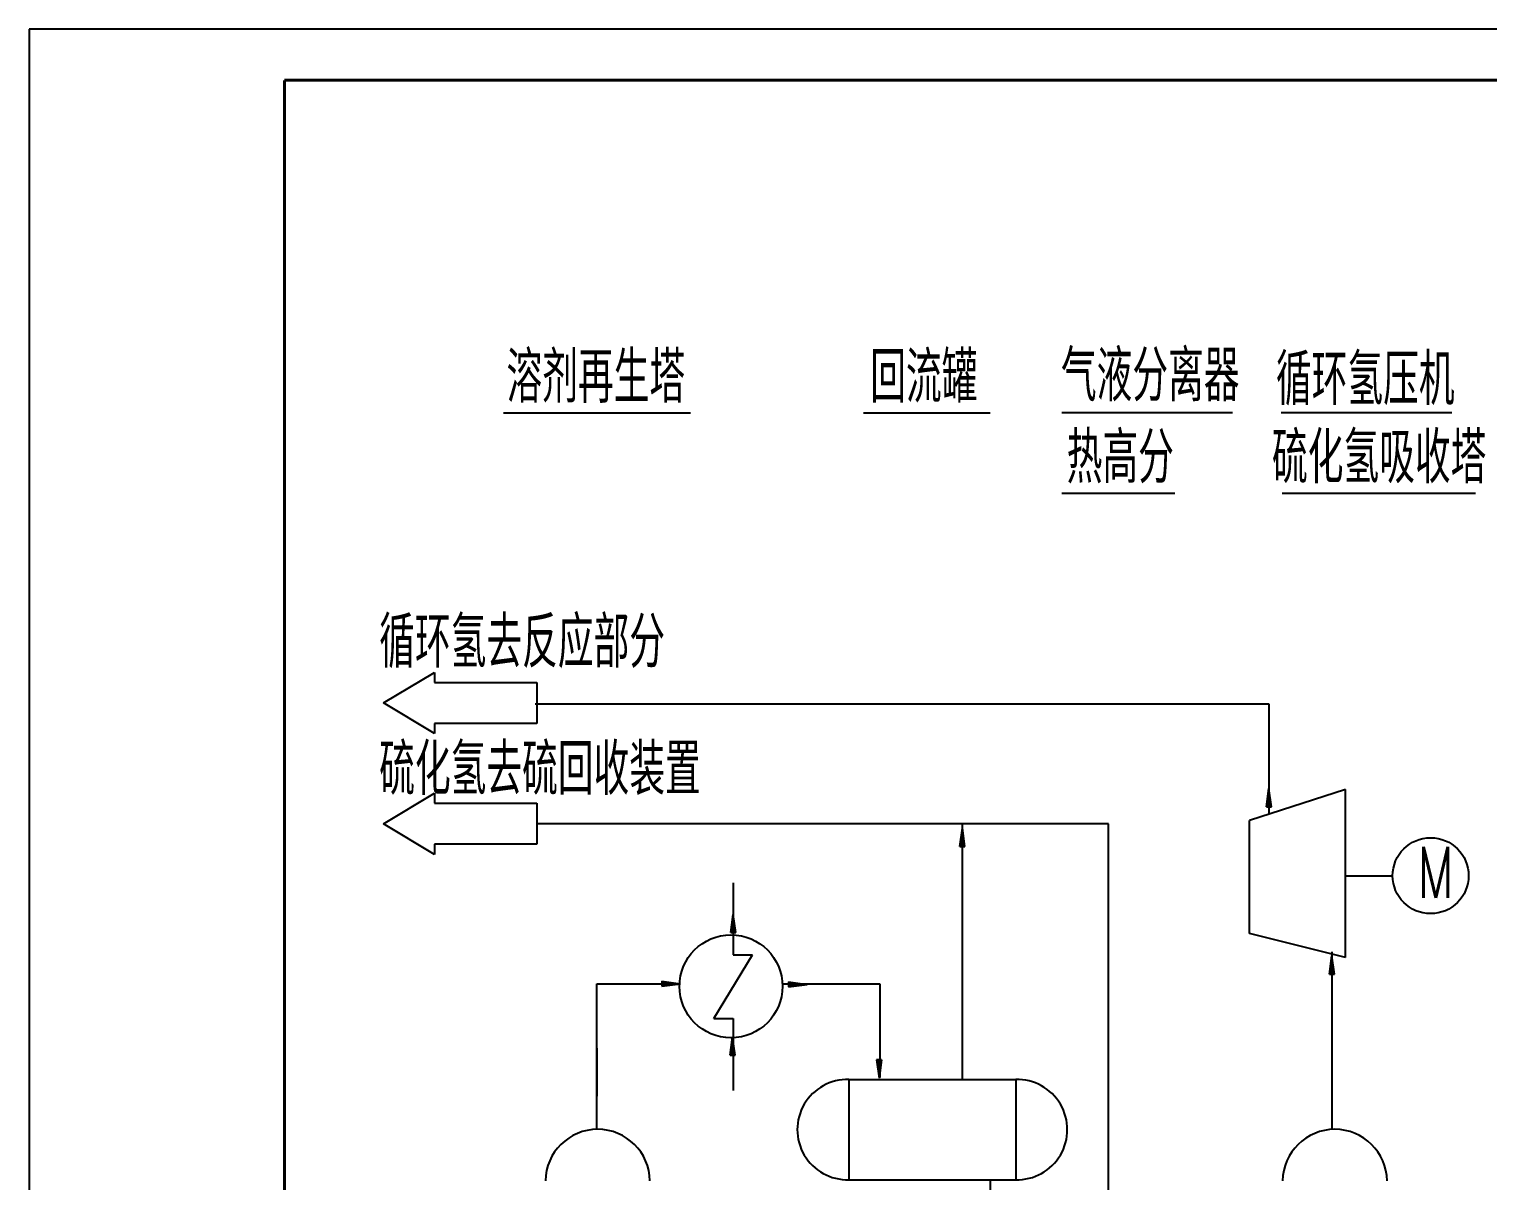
# Model space of a CAD drawing. Extents: x 0 to 420, y 0 to 297.
# Drawn here: x -0.1 to 142.8, y 184 to 296.9 of the extents above; entities that cross this region are included whole.
import ezdxf

# ---------------------------------------------------------------- set-up
doc = ezdxf.new("R2010")
doc.units = 0
doc.header["$LTSCALE"] = 300
doc.header["$MEASUREMENT"] = 0
doc.layers.get('0').update_dxf_attribs({"linetype": 'CONTINUOUS'})
doc.styles.get("Standard").update_dxf_attribs({"font": 'txt', "width": 0.62, "bigfont": 'hztxt'})

# ---------------------------------------------------------------- blocks, each defined once
blk = doc.blocks.new('FH02')
at = {"linetype": 'Continuous'}
for p, q in [((10, 2), (10, 3)), ((10, 3), (15, 0)), ((0, -2), (0, 2)), ((0, 2), (10, 2)), ((15, 0), (10, -3)), ((10, -2), (0, -2)), ((10, -3), (10, -2))]:
    blk.add_line(p, q, dxfattribs=at)

msp = doc.modelspace()

# ---------------------------------------------------------------- linework, layer by layer
for p, q in [((419.86, 296.85), (-0.14, 296.85)), ((-0.14, 296.85), (-0.14, -0.15)), ((46.32, 259.26), (64.66, 259.26)), ((81.58, 259.26), (94.01, 259.26)), ((101.01, 259.3), (117.75, 259.3)), ((122.51, 259.3), (139.24, 259.3)), ((101.01, 251.39), (112.08, 251.39)), ((122.62, 251.39), (141.55, 251.39)), ((121.32, 230.71), (49.44, 230.71)), ((121.32, 219.97), (121.32, 230.71)), ((128.82, 222.38), (119.4, 219.34)), ((121.07, 220.68), (121.31, 222.47)), ((121.18, 221.55), (121.44, 221.55)), ((121.18, 221.55), (121.44, 221.55)), ((121.18, 221.54), (121.44, 221.54)), ((121.18, 221.53), (121.44, 221.53)), ((121.18, 221.5), (121.45, 221.5)), ((121.19, 221.62), (121.43, 221.62)), ((121.19, 221.59), (121.43, 221.59)), ((121.19, 221.58), (121.43, 221.58)), ((121.19, 221.56), (121.44, 221.56)), ((121.19, 221.56), (121.44, 221.56)), ((121.2, 221.67), (121.42, 221.67)), ((121.2, 221.65), (121.43, 221.65)), ((121.21, 221.76), (121.41, 221.76)), ((121.21, 221.74), (121.41, 221.74)), ((121.21, 221.72), (121.42, 221.72)), ((121.21, 221.71), (121.42, 221.71)), ((121.22, 221.83), (121.4, 221.83)), ((121.22, 221.82), (121.4, 221.82)), ((121.22, 221.8), (121.4, 221.8)), ((121.22, 221.79), (121.41, 221.79)), ((121.23, 221.91), (121.39, 221.91)), ((121.23, 221.9), (121.39, 221.9)), ((121.23, 221.88), (121.39, 221.88)), ((121.23, 221.88), (121.39, 221.88)), ((121.23, 221.87), (121.39, 221.87)), ((121.23, 221.87), (121.39, 221.87)), ((121.23, 221.86), (121.4, 221.86)), ((121.23, 221.84), (121.4, 221.84)), ((121.24, 221.98), (121.38, 221.98)), ((121.24, 221.97), (121.38, 221.97)), ((121.24, 221.97), (121.38, 221.97)), ((121.24, 221.96), (121.38, 221.96)), ((121.24, 221.96), (121.38, 221.96)), ((121.24, 221.94), (121.38, 221.94)), ((121.24, 221.93), (121.39, 221.93)), ((121.25, 222.05), (121.37, 222.05)), ((121.25, 222.04), (121.37, 222.04)), ((121.25, 222.04), (121.37, 222.04)), ((121.25, 222.02), (121.37, 222.02)), ((121.25, 222.01), (121.38, 222.01)), ((121.25, 222.01), (121.38, 222.01)), ((121.25, 222), (121.38, 222)), ((121.26, 222.13), (121.36, 222.13)), ((121.26, 222.11), (121.36, 222.11)), ((121.26, 222.09), (121.36, 222.09)), ((121.26, 222.08), (121.37, 222.08)), ((121.27, 222.19), (121.35, 222.19)), ((121.27, 222.18), (121.35, 222.18)), ((121.27, 222.16), (121.35, 222.16)), ((121.28, 222.24), (121.34, 222.24)), ((121.31, 220.68), (121.31, 222.47)), ((121.56, 220.68), (121.31, 222.47)), ((128.82, 205.91), (128.82, 222.38)), ((121.07, 220.77), (121.55, 220.77)), ((121.07, 220.72), (121.55, 220.72)), ((121.07, 220.68), (121.56, 220.68)), ((121.08, 220.81), (121.54, 220.81)), ((121.08, 220.77), (121.47, 220.77)), ((121.08, 220.77), (121.46, 220.77)), ((121.09, 220.85), (121.53, 220.85)), ((121.1, 220.94), (121.52, 220.94)), ((121.1, 220.9), (121.53, 220.9)), ((121.11, 221.04), (121.51, 221.04)), ((121.11, 221), (121.51, 221)), ((121.11, 220.97), (121.52, 220.97)), ((121.12, 221.11), (121.5, 221.11)), ((121.12, 221.11), (121.5, 221.11)), ((121.12, 221.1), (121.5, 221.1)), ((121.12, 221.1), (121.5, 221.1)), ((121.12, 221.08), (121.5, 221.08)), ((121.12, 221.05), (121.51, 221.05)), ((121.13, 221.17), (121.49, 221.17)), ((121.13, 221.14), (121.49, 221.14)), ((121.13, 221.13), (121.5, 221.13)), ((121.13, 221.13), (121.5, 221.13)), ((121.14, 221.24), (121.48, 221.24)), ((121.14, 221.22), (121.48, 221.22)), ((121.14, 221.2), (121.49, 221.2)), ((121.15, 221.33), (121.47, 221.33)), ((121.15, 221.32), (121.47, 221.32)), ((121.15, 221.29), (121.47, 221.29)), ((121.15, 221.26), (121.48, 221.26)), ((121.16, 221.4), (121.46, 221.4)), ((121.16, 221.36), (121.46, 221.36)), ((121.17, 221.46), (121.45, 221.46)), ((121.17, 221.43), (121.45, 221.43)), ((121.17, 221.42), (121.46, 221.42)), ((105.58, 219.01), (49.52, 219.01)), ((91.29, 193.95), (91.29, 219.01)), ((105.58, 144.46), (105.58, 219.01)), ((119.4, 208.27), (119.4, 219.34)), ((91.04, 216.79), (91.28, 218.58)), ((91.1, 217.28), (91.46, 217.28)), ((91.1, 217.25), (91.47, 217.25)), ((91.1, 217.24), (91.47, 217.24)), ((91.1, 217.24), (91.47, 217.24)), ((91.1, 217.22), (91.47, 217.22)), ((91.1, 217.22), (91.47, 217.22)), ((91.11, 217.35), (91.45, 217.35)), ((91.11, 217.32), (91.46, 217.32)), ((91.11, 217.31), (91.46, 217.31)), ((91.12, 217.43), (91.44, 217.43)), ((91.12, 217.39), (91.45, 217.39)), ((91.12, 217.37), (91.45, 217.37)), ((91.13, 217.5), (91.43, 217.5)), ((91.13, 217.46), (91.44, 217.46)), ((91.13, 217.43), (91.44, 217.43)), ((91.14, 217.57), (91.42, 217.57)), ((91.14, 217.54), (91.43, 217.54)), ((91.14, 217.53), (91.43, 217.53)), ((91.15, 217.64), (91.41, 217.64)), ((91.15, 217.6), (91.42, 217.6)), ((91.16, 217.69), (91.4, 217.69)), ((91.16, 217.69), (91.41, 217.69)), ((91.16, 217.67), (91.41, 217.67)), ((91.16, 217.67), (91.41, 217.67)), ((91.16, 217.66), (91.41, 217.66)), ((91.16, 217.66), (91.41, 217.66)), ((91.16, 217.65), (91.41, 217.65)), ((91.17, 217.78), (91.39, 217.78)), ((91.17, 217.75), (91.4, 217.75)), ((91.17, 217.73), (91.4, 217.73)), ((91.18, 217.87), (91.38, 217.87)), ((91.18, 217.84), (91.38, 217.84)), ((91.18, 217.82), (91.39, 217.82)), ((91.18, 217.82), (91.39, 217.82)), ((91.19, 217.94), (91.37, 217.94)), ((91.19, 217.92), (91.37, 217.92)), ((91.19, 217.91), (91.38, 217.91)), ((91.19, 217.89), (91.38, 217.89)), ((91.2, 218), (91.36, 218)), ((91.2, 217.99), (91.36, 217.99)), ((91.2, 217.99), (91.36, 217.99)), ((91.2, 217.98), (91.37, 217.98)), ((91.2, 217.98), (91.37, 217.98)), ((91.2, 217.96), (91.37, 217.96)), ((91.2, 217.95), (91.37, 217.95)), ((91.21, 218.08), (91.35, 218.08)), ((91.21, 218.07), (91.35, 218.07)), ((91.21, 218.07), (91.35, 218.07)), ((91.21, 218.07), (91.35, 218.07)), ((91.21, 218.05), (91.36, 218.05)), ((91.21, 218.03), (91.36, 218.03)), ((91.21, 218.01), (91.36, 218.01)), ((91.22, 218.16), (91.34, 218.16)), ((91.22, 218.15), (91.34, 218.15)), ((91.22, 218.15), (91.34, 218.15)), ((91.22, 218.12), (91.35, 218.12)), ((91.22, 218.12), (91.35, 218.12)), ((91.22, 218.12), (91.35, 218.12)), ((91.22, 218.1), (91.35, 218.1)), ((91.22, 218.09), (91.35, 218.09)), ((91.23, 218.23), (91.33, 218.23)), ((91.23, 218.21), (91.33, 218.21)), ((91.23, 218.2), (91.33, 218.2)), ((91.23, 218.19), (91.34, 218.19)), ((91.24, 218.3), (91.32, 218.3)), ((91.24, 218.29), (91.32, 218.29)), ((91.24, 218.27), (91.33, 218.27)), ((91.25, 218.35), (91.31, 218.35)), ((91.28, 216.79), (91.28, 218.58)), ((91.53, 216.79), (91.28, 218.58)), ((91.04, 216.87), (91.52, 216.87)), ((91.04, 216.83), (91.52, 216.83)), ((91.04, 216.79), (91.53, 216.79)), ((91.05, 216.91), (91.51, 216.91)), ((91.05, 216.87), (91.43, 216.87)), ((91.05, 216.87), (91.45, 216.87)), ((91.06, 216.96), (91.51, 216.96)), ((91.07, 217.04), (91.49, 217.04)), ((91.07, 217), (91.5, 217)), ((91.08, 217.11), (91.49, 217.11)), ((91.08, 217.08), (91.49, 217.08)), ((91.09, 217.2), (91.47, 217.2)), ((91.09, 217.2), (91.47, 217.2)), ((91.09, 217.18), (91.47, 217.18)), ((91.09, 217.16), (91.48, 217.16)), ((91.09, 217.14), (91.48, 217.14)), ((68.82, 213.23), (68.82, 206.18)), ((128.82, 213.92), (133.43, 213.92)), ((68.6, 208.34), (68.84, 210.13)), ((69.09, 208.34), (68.84, 210.13)), ((68.84, 208.34), (68.84, 210.13)), ((68.64, 208.66), (69.05, 208.66)), ((68.64, 208.63), (69.05, 208.63)), ((68.65, 208.75), (69.03, 208.75)), ((68.65, 208.75), (69.03, 208.75)), ((68.65, 208.74), (69.04, 208.74)), ((68.65, 208.71), (69.04, 208.71)), ((68.65, 208.7), (69.04, 208.7)), ((68.66, 208.83), (69.02, 208.83)), ((68.66, 208.8), (69.03, 208.8)), ((68.66, 208.79), (69.03, 208.79)), ((68.66, 208.79), (69.03, 208.79)), ((68.66, 208.77), (69.03, 208.77)), ((68.66, 208.77), (69.03, 208.77)), ((68.67, 208.9), (69.01, 208.9)), ((68.67, 208.88), (69.02, 208.88)), ((68.67, 208.86), (69.02, 208.86)), ((68.68, 208.98), (69, 208.98)), ((68.68, 208.95), (69.01, 208.95)), ((68.68, 208.92), (69.01, 208.92)), ((68.69, 209.02), (69, 209.02)), ((68.69, 208.99), (69, 208.99)), ((68.7, 209.12), (68.98, 209.12)), ((68.7, 209.09), (68.99, 209.09)), ((68.7, 209.08), (68.99, 209.08)), ((68.7, 209.06), (68.99, 209.06)), ((68.71, 209.19), (68.97, 209.19)), ((68.71, 209.16), (68.98, 209.16)), ((68.72, 209.25), (68.96, 209.25)), ((68.72, 209.24), (68.97, 209.24)), ((68.72, 209.22), (68.97, 209.22)), ((68.72, 209.22), (68.97, 209.22)), ((68.72, 209.21), (68.97, 209.21)), ((68.72, 209.21), (68.97, 209.21)), ((68.72, 209.2), (68.97, 209.2)), ((68.73, 209.33), (68.95, 209.33)), ((68.73, 209.31), (68.96, 209.31)), ((68.73, 209.28), (68.96, 209.28)), ((68.74, 209.39), (68.94, 209.39)), ((68.74, 209.38), (68.95, 209.38)), ((68.74, 209.37), (68.95, 209.37)), ((68.75, 209.48), (68.93, 209.48)), ((68.75, 209.46), (68.94, 209.46)), ((68.75, 209.45), (68.94, 209.45)), ((68.75, 209.42), (68.94, 209.42)), ((68.76, 209.55), (68.92, 209.55)), ((68.76, 209.54), (68.92, 209.54)), ((68.76, 209.54), (68.92, 209.54)), ((68.76, 209.53), (68.93, 209.53)), ((68.76, 209.53), (68.93, 209.53)), ((68.76, 209.52), (68.93, 209.52)), ((68.76, 209.5), (68.93, 209.5)), ((68.76, 209.49), (68.93, 209.49)), ((68.77, 209.63), (68.91, 209.63)), ((68.77, 209.63), (68.91, 209.63)), ((68.77, 209.62), (68.91, 209.62)), ((68.77, 209.62), (68.91, 209.62)), ((68.77, 209.6), (68.92, 209.6)), ((68.77, 209.59), (68.92, 209.59)), ((68.77, 209.57), (68.92, 209.57)), ((68.78, 209.71), (68.9, 209.71)), ((68.78, 209.7), (68.9, 209.7)), ((68.78, 209.7), (68.9, 209.7)), ((68.78, 209.68), (68.91, 209.68)), ((68.78, 209.67), (68.91, 209.67)), ((68.78, 209.67), (68.91, 209.67)), ((68.78, 209.66), (68.91, 209.66)), ((68.78, 209.64), (68.91, 209.64)), ((68.79, 209.77), (68.89, 209.77)), ((68.79, 209.75), (68.9, 209.75)), ((68.79, 209.74), (68.9, 209.74)), ((68.8, 209.85), (68.88, 209.85)), ((68.8, 209.84), (68.88, 209.84)), ((68.8, 209.82), (68.89, 209.82)), ((68.8, 209.79), (68.89, 209.79)), ((68.81, 209.9), (68.88, 209.9)), ((68.6, 208.43), (69.08, 208.43)), ((68.6, 208.38), (69.08, 208.38)), ((68.6, 208.34), (69.09, 208.34)), ((68.61, 208.47), (69.07, 208.47)), ((68.61, 208.43), (69.01, 208.43)), ((68.61, 208.43), (68.99, 208.43)), ((68.62, 208.51), (69.07, 208.51)), ((68.63, 208.59), (69.05, 208.59)), ((68.63, 208.56), (69.06, 208.56)), ((128.82, 205.91), (119.4, 208.27)), ((66.92, 199.94), (70.72, 206.18)), ((68.82, 206.18), (70.72, 206.18)), ((127.24, 204.27), (127.48, 206.07)), ((127.44, 205.78), (127.52, 205.78)), ((127.44, 205.78), (127.52, 205.78)), ((127.45, 205.83), (127.51, 205.83)), ((127.47, 206.46), (127.47, 189.06)), ((127.73, 204.27), (127.48, 206.07)), ((127.48, 204.28), (127.48, 206.07)), ((127.24, 204.36), (127.72, 204.36)), ((127.25, 204.4), (127.71, 204.4)), ((127.25, 204.36), (127.63, 204.36)), ((127.25, 204.36), (127.64, 204.36)), ((127.26, 204.45), (127.7, 204.45)), ((127.27, 204.53), (127.69, 204.53)), ((127.27, 204.49), (127.7, 204.49)), ((127.28, 204.63), (127.68, 204.63)), ((127.28, 204.59), (127.68, 204.59)), ((127.28, 204.57), (127.69, 204.57)), ((127.29, 204.69), (127.67, 204.69)), ((127.29, 204.69), (127.67, 204.69)), ((127.29, 204.67), (127.67, 204.67)), ((127.29, 204.64), (127.68, 204.64)), ((127.3, 204.77), (127.66, 204.77)), ((127.3, 204.73), (127.66, 204.73)), ((127.3, 204.73), (127.67, 204.73)), ((127.3, 204.73), (127.67, 204.73)), ((127.3, 204.71), (127.67, 204.71)), ((127.3, 204.71), (127.67, 204.71)), ((127.31, 204.84), (127.65, 204.84)), ((127.31, 204.81), (127.65, 204.81)), ((127.31, 204.8), (127.66, 204.8)), ((127.32, 204.92), (127.64, 204.92)), ((127.32, 204.91), (127.64, 204.91)), ((127.32, 204.88), (127.64, 204.88)), ((127.32, 204.85), (127.65, 204.85)), ((127.33, 204.99), (127.63, 204.99)), ((127.33, 204.95), (127.63, 204.95)), ((127.34, 205.05), (127.62, 205.05)), ((127.34, 205.03), (127.62, 205.03)), ((127.34, 205.01), (127.63, 205.01)), ((127.35, 205.14), (127.61, 205.14)), ((127.35, 205.14), (127.61, 205.14)), ((127.35, 205.14), (127.61, 205.14)), ((127.35, 205.12), (127.61, 205.12)), ((127.35, 205.09), (127.62, 205.09)), ((127.36, 205.21), (127.6, 205.21)), ((127.36, 205.18), (127.6, 205.18)), ((127.36, 205.17), (127.6, 205.17)), ((127.36, 205.16), (127.61, 205.16)), ((127.36, 205.16), (127.61, 205.16)), ((127.37, 205.26), (127.59, 205.26)), ((127.37, 205.24), (127.6, 205.24)), ((127.38, 205.35), (127.58, 205.35)), ((127.38, 205.33), (127.58, 205.33)), ((127.38, 205.31), (127.59, 205.31)), ((127.38, 205.3), (127.59, 205.3)), ((127.39, 205.42), (127.57, 205.42)), ((127.39, 205.41), (127.57, 205.41)), ((127.39, 205.39), (127.57, 205.39)), ((127.39, 205.38), (127.58, 205.38)), ((127.4, 205.5), (127.56, 205.5)), ((127.4, 205.49), (127.56, 205.49)), ((127.4, 205.48), (127.56, 205.48)), ((127.4, 205.48), (127.56, 205.48)), ((127.4, 205.46), (127.56, 205.46)), ((127.4, 205.46), (127.56, 205.46)), ((127.4, 205.45), (127.57, 205.45)), ((127.4, 205.44), (127.57, 205.44)), ((127.41, 205.58), (127.55, 205.58)), ((127.41, 205.57), (127.55, 205.57)), ((127.41, 205.56), (127.55, 205.56)), ((127.41, 205.55), (127.55, 205.55)), ((127.41, 205.55), (127.55, 205.55)), ((127.41, 205.53), (127.56, 205.53)), ((127.41, 205.52), (127.56, 205.52)), ((127.42, 205.64), (127.54, 205.64)), ((127.42, 205.64), (127.54, 205.64)), ((127.42, 205.64), (127.54, 205.64)), ((127.42, 205.61), (127.54, 205.61)), ((127.42, 205.6), (127.55, 205.6)), ((127.42, 205.6), (127.55, 205.6)), ((127.42, 205.59), (127.55, 205.59)), ((127.43, 205.72), (127.53, 205.72)), ((127.43, 205.7), (127.53, 205.7)), ((127.43, 205.69), (127.53, 205.69)), ((127.43, 205.67), (127.54, 205.67)), ((127.44, 205.76), (127.52, 205.76)), ((55.47, 189.07), (55.47, 203.31)), ((55.47, 203.31), (63.59, 203.31)), ((61.85, 203.58), (63.65, 203.33)), ((61.85, 203.58), (61.85, 203.08)), ((61.85, 203.08), (63.65, 203.33)), ((61.85, 203.33), (63.65, 203.33)), ((61.89, 203.57), (61.89, 203.09)), ((61.94, 203.58), (61.94, 203.1)), ((61.94, 203.56), (61.94, 203.17)), ((61.94, 203.56), (61.94, 203.19)), ((61.98, 203.56), (61.98, 203.1)), ((62.02, 203.55), (62.02, 203.11)), ((62.07, 203.55), (62.07, 203.11)), ((62.11, 203.54), (62.11, 203.12)), ((62.14, 203.53), (62.14, 203.12)), ((62.17, 203.53), (62.17, 203.13)), ((62.21, 203.53), (62.21, 203.13)), ((62.22, 203.52), (62.22, 203.13)), ((62.25, 203.52), (62.25, 203.14)), ((62.27, 203.52), (62.27, 203.14)), ((62.27, 203.52), (62.27, 203.14)), ((62.29, 203.52), (62.29, 203.14)), ((62.29, 203.52), (62.29, 203.14)), ((62.3, 203.51), (62.3, 203.15)), ((62.3, 203.51), (62.3, 203.15)), ((62.31, 203.51), (62.31, 203.15)), ((62.34, 203.51), (62.34, 203.15)), ((62.37, 203.5), (62.37, 203.15)), ((62.39, 203.5), (62.39, 203.16)), ((62.41, 203.5), (62.41, 203.16)), ((62.43, 203.5), (62.43, 203.16)), ((62.46, 203.49), (62.46, 203.17)), ((62.49, 203.49), (62.49, 203.17)), ((62.5, 203.49), (62.5, 203.17)), ((62.53, 203.48), (62.53, 203.18)), ((62.57, 203.48), (62.57, 203.18)), ((62.59, 203.47), (62.59, 203.18)), ((62.61, 203.47), (62.61, 203.19)), ((62.63, 203.47), (62.63, 203.19)), ((62.67, 203.46), (62.67, 203.2)), ((62.7, 203.46), (62.7, 203.2)), ((62.71, 203.46), (62.71, 203.2)), ((62.72, 203.46), (62.72, 203.2)), ((62.72, 203.46), (62.72, 203.2)), ((62.73, 203.45), (62.73, 203.2)), ((62.73, 203.45), (62.73, 203.2)), ((62.75, 203.45), (62.75, 203.21)), ((62.76, 203.45), (62.76, 203.21)), ((62.79, 203.45), (62.79, 203.21)), ((62.82, 203.44), (62.82, 203.22)), ((62.84, 203.44), (62.84, 203.22)), ((62.88, 203.43), (62.88, 203.22)), ((62.89, 203.43), (62.89, 203.23)), ((62.91, 203.43), (62.91, 203.23)), ((62.93, 203.43), (62.93, 203.23)), ((62.96, 203.42), (62.96, 203.23)), ((62.97, 203.42), (62.97, 203.24)), ((62.99, 203.42), (62.99, 203.24)), ((63, 203.42), (63, 203.24)), ((63.02, 203.42), (63.02, 203.24)), ((63.03, 203.41), (63.03, 203.24)), ((63.04, 203.41), (63.04, 203.25)), ((63.04, 203.41), (63.04, 203.25)), ((63.05, 203.41), (63.05, 203.25)), ((63.05, 203.41), (63.05, 203.25)), ((63.07, 203.41), (63.07, 203.25)), ((63.08, 203.41), (63.08, 203.25)), ((63.1, 203.4), (63.1, 203.25)), ((63.11, 203.4), (63.11, 203.26)), ((63.13, 203.4), (63.13, 203.26)), ((63.13, 203.4), (63.13, 203.26)), ((63.14, 203.4), (63.14, 203.26)), ((63.14, 203.4), (63.14, 203.26)), ((63.16, 203.4), (63.16, 203.26)), ((63.17, 203.39), (63.17, 203.26)), ((63.18, 203.39), (63.18, 203.27)), ((63.18, 203.39), (63.18, 203.27)), ((63.19, 203.39), (63.19, 203.27)), ((63.21, 203.39), (63.21, 203.27)), ((63.21, 203.39), (63.21, 203.27)), ((63.22, 203.39), (63.22, 203.27)), ((63.25, 203.38), (63.25, 203.28)), ((63.26, 203.38), (63.26, 203.28)), ((63.28, 203.38), (63.28, 203.28)), ((63.3, 203.38), (63.3, 203.28)), ((63.34, 203.37), (63.34, 203.29)), ((63.35, 203.37), (63.35, 203.29)), ((63.36, 203.37), (63.36, 203.29)), ((63.41, 203.36), (63.41, 203.3)), ((73.68, 203.31), (83.18, 203.31)), ((74.26, 203.51), (74.26, 203.02)), ((74.26, 203.51), (76.06, 203.27)), ((74.26, 203.27), (76.06, 203.27)), ((74.26, 203.02), (76.06, 203.27)), ((74.31, 203.51), (74.31, 203.03)), ((74.35, 203.51), (74.35, 203.03)), ((74.35, 203.5), (74.35, 203.12)), ((74.35, 203.5), (74.35, 203.1)), ((74.39, 203.5), (74.39, 203.04)), ((74.43, 203.49), (74.43, 203.04)), ((74.48, 203.48), (74.48, 203.05)), ((74.52, 203.48), (74.52, 203.06)), ((74.56, 203.47), (74.56, 203.06)), ((74.58, 203.47), (74.58, 203.06)), ((74.62, 203.46), (74.62, 203.07)), ((74.63, 203.46), (74.63, 203.07)), ((74.66, 203.46), (74.66, 203.07)), ((74.68, 203.46), (74.68, 203.08)), ((74.68, 203.46), (74.68, 203.08)), ((74.7, 203.45), (74.7, 203.08)), ((74.7, 203.45), (74.7, 203.08)), ((74.72, 203.45), (74.72, 203.08)), ((74.72, 203.45), (74.72, 203.08)), ((74.72, 203.45), (74.72, 203.08)), ((74.75, 203.45), (74.75, 203.09)), ((74.79, 203.44), (74.79, 203.09)), ((74.8, 203.44), (74.8, 203.09)), ((74.82, 203.44), (74.82, 203.1)), ((74.84, 203.43), (74.84, 203.1)), ((74.87, 203.43), (74.87, 203.1)), ((74.9, 203.43), (74.9, 203.11)), ((74.91, 203.42), (74.91, 203.11)), ((74.94, 203.42), (74.94, 203.11)), ((74.98, 203.41), (74.98, 203.12)), ((75, 203.41), (75, 203.12)), ((75.02, 203.41), (75.02, 203.12)), ((75.04, 203.41), (75.04, 203.13)), ((75.08, 203.4), (75.08, 203.13)), ((75.11, 203.4), (75.11, 203.14)), ((75.13, 203.39), (75.13, 203.14)), ((75.13, 203.39), (75.13, 203.14)), ((75.13, 203.39), (75.13, 203.14)), ((75.14, 203.39), (75.14, 203.14)), ((75.14, 203.39), (75.14, 203.14)), ((75.16, 203.39), (75.16, 203.14)), ((75.17, 203.39), (75.17, 203.15)), ((75.2, 203.38), (75.2, 203.15)), ((75.23, 203.38), (75.23, 203.15)), ((75.25, 203.38), (75.25, 203.16)), ((75.29, 203.37), (75.29, 203.16)), ((75.3, 203.37), (75.3, 203.16)), ((75.32, 203.37), (75.32, 203.17)), ((75.34, 203.36), (75.34, 203.17)), ((75.37, 203.36), (75.37, 203.17)), ((75.38, 203.36), (75.38, 203.17)), ((75.4, 203.36), (75.4, 203.18)), ((75.41, 203.35), (75.41, 203.18)), ((75.43, 203.35), (75.43, 203.18)), ((75.44, 203.35), (75.44, 203.18)), ((75.45, 203.35), (75.45, 203.18)), ((75.45, 203.35), (75.45, 203.18)), ((75.47, 203.35), (75.47, 203.19)), ((75.47, 203.35), (75.47, 203.19)), ((75.48, 203.35), (75.48, 203.19)), ((75.49, 203.34), (75.49, 203.19)), ((75.51, 203.34), (75.51, 203.19)), ((75.52, 203.34), (75.52, 203.19)), ((75.54, 203.34), (75.54, 203.2)), ((75.54, 203.34), (75.54, 203.2)), ((75.55, 203.34), (75.55, 203.2)), ((75.55, 203.34), (75.55, 203.2)), ((75.57, 203.33), (75.57, 203.2)), ((75.58, 203.33), (75.58, 203.2)), ((75.59, 203.33), (75.59, 203.2)), ((75.59, 203.33), (75.59, 203.2)), ((75.6, 203.33), (75.6, 203.2)), ((75.63, 203.33), (75.63, 203.21)), ((75.63, 203.33), (75.63, 203.21)), ((75.63, 203.33), (75.63, 203.21)), ((75.66, 203.32), (75.66, 203.21)), ((75.68, 203.32), (75.68, 203.21)), ((75.69, 203.32), (75.69, 203.22)), ((75.71, 203.31), (75.71, 203.22)), ((75.75, 203.31), (75.75, 203.22)), ((75.77, 203.31), (75.77, 203.23)), ((75.77, 203.31), (75.77, 203.23)), ((75.82, 203.3), (75.82, 203.23)), ((83.18, 203.31), (83.18, 194.15)), ((127.24, 204.32), (127.72, 204.32)), ((127.24, 204.27), (127.73, 204.27)), ((66.92, 199.94), (68.82, 199.94)), ((68.82, 199.94), (68.82, 192.89)), ((68.52, 196.32), (68.77, 198.11)), ((68.64, 197.23), (68.89, 197.23)), ((68.64, 197.22), (68.89, 197.22)), ((68.64, 197.2), (68.89, 197.2)), ((68.64, 197.2), (68.89, 197.2)), ((68.65, 197.31), (68.88, 197.31)), ((68.65, 197.28), (68.88, 197.28)), ((68.65, 197.26), (68.88, 197.26)), ((68.66, 197.37), (68.87, 197.37)), ((68.66, 197.35), (68.87, 197.35)), ((68.66, 197.35), (68.87, 197.35)), ((68.67, 197.44), (68.86, 197.44)), ((68.67, 197.42), (68.86, 197.42)), ((68.67, 197.4), (68.86, 197.4)), ((68.68, 197.52), (68.85, 197.52)), ((68.68, 197.52), (68.85, 197.52)), ((68.68, 197.51), (68.85, 197.51)), ((68.68, 197.51), (68.85, 197.51)), ((68.68, 197.5), (68.85, 197.5)), ((68.68, 197.48), (68.85, 197.48)), ((68.68, 197.47), (68.85, 197.47)), ((68.68, 197.46), (68.86, 197.46)), ((68.69, 197.6), (68.84, 197.6)), ((68.69, 197.6), (68.84, 197.6)), ((68.69, 197.58), (68.84, 197.58)), ((68.69, 197.57), (68.84, 197.57)), ((68.69, 197.55), (68.84, 197.55)), ((68.69, 197.53), (68.84, 197.53)), ((68.7, 197.66), (68.83, 197.66)), ((68.7, 197.65), (68.83, 197.65)), ((68.7, 197.65), (68.83, 197.65)), ((68.7, 197.64), (68.83, 197.64)), ((68.7, 197.62), (68.83, 197.62)), ((68.7, 197.61), (68.83, 197.61)), ((68.7, 197.6), (68.83, 197.6)), ((68.71, 197.75), (68.82, 197.75)), ((68.71, 197.73), (68.82, 197.73)), ((68.71, 197.72), (68.82, 197.72)), ((68.71, 197.69), (68.82, 197.69)), ((68.71, 197.68), (68.82, 197.68)), ((68.71, 197.68), (68.82, 197.68)), ((68.72, 197.8), (68.81, 197.8)), ((68.72, 197.76), (68.81, 197.76)), ((68.73, 197.88), (68.8, 197.88)), ((68.73, 197.83), (68.8, 197.83)), ((68.73, 197.82), (68.81, 197.82)), ((69.01, 196.32), (68.77, 198.11)), ((68.77, 196.32), (68.77, 198.11)), ((55.47, 197.02), (55.47, 192.32)), ((68.52, 196.41), (69, 196.41)), ((68.52, 196.36), (69.01, 196.36)), ((68.52, 196.32), (69.01, 196.32)), ((68.53, 196.41), (68.93, 196.41)), ((68.53, 196.41), (68.91, 196.41)), ((68.54, 196.49), (68.99, 196.49)), ((68.54, 196.45), (68.99, 196.45)), ((68.55, 196.57), (68.98, 196.57)), ((68.55, 196.54), (68.98, 196.54)), ((68.56, 196.64), (68.97, 196.64)), ((68.56, 196.61), (68.97, 196.61)), ((68.57, 196.71), (68.96, 196.71)), ((68.57, 196.69), (68.96, 196.69)), ((68.57, 196.68), (68.96, 196.68)), ((68.58, 196.78), (68.95, 196.78)), ((68.58, 196.77), (68.95, 196.77)), ((68.58, 196.77), (68.95, 196.77)), ((68.58, 196.75), (68.95, 196.75)), ((68.58, 196.75), (68.95, 196.75)), ((68.58, 196.73), (68.95, 196.73)), ((68.58, 196.73), (68.95, 196.73)), ((68.59, 196.86), (68.94, 196.86)), ((68.59, 196.84), (68.94, 196.84)), ((68.59, 196.81), (68.94, 196.81)), ((68.6, 196.93), (68.93, 196.93)), ((68.6, 196.9), (68.93, 196.9)), ((68.6, 196.88), (68.93, 196.88)), ((68.61, 197), (68.92, 197)), ((68.61, 196.96), (68.92, 196.96)), ((68.61, 196.96), (68.92, 196.96)), ((68.62, 197.07), (68.91, 197.07)), ((68.62, 197.06), (68.91, 197.06)), ((68.62, 197.03), (68.91, 197.03)), ((68.63, 197.14), (68.9, 197.14)), ((68.63, 197.1), (68.9, 197.1)), ((68.64, 197.19), (68.89, 197.19)), ((68.64, 197.19), (68.89, 197.19)), ((68.64, 197.18), (68.89, 197.18)), ((68.64, 197.17), (68.89, 197.17)), ((83.37, 195.87), (82.88, 195.87)), ((82.88, 195.87), (83.12, 194.07)), ((83.37, 195.82), (82.88, 195.82)), ((83.37, 195.78), (82.89, 195.78)), ((83.36, 195.78), (82.96, 195.78)), ((83.36, 195.78), (82.98, 195.78)), ((83.37, 195.87), (83.12, 194.07)), ((83.12, 195.86), (83.12, 194.07)), ((83.35, 195.74), (82.9, 195.74)), ((83.35, 195.69), (82.9, 195.69)), ((83.34, 195.65), (82.91, 195.65)), ((83.34, 195.61), (82.91, 195.61)), ((83.33, 195.57), (82.92, 195.57)), ((83.33, 195.55), (82.92, 195.55)), ((83.32, 195.51), (82.93, 195.51)), ((83.32, 195.5), (82.93, 195.5)), ((83.32, 195.47), (82.93, 195.47)), ((83.31, 195.45), (82.94, 195.45)), ((83.31, 195.45), (82.94, 195.45)), ((83.31, 195.43), (82.94, 195.43)), ((83.31, 195.43), (82.94, 195.43)), ((83.31, 195.41), (82.94, 195.41)), ((83.31, 195.41), (82.94, 195.41)), ((83.31, 195.41), (82.94, 195.41)), ((83.3, 195.37), (82.95, 195.37)), ((83.3, 195.34), (82.95, 195.34)), ((83.3, 195.33), (82.95, 195.33)), ((83.29, 195.3), (82.96, 195.3)), ((83.29, 195.28), (82.96, 195.28)), ((83.29, 195.26), (82.96, 195.26)), ((83.28, 195.23), (82.97, 195.23)), ((83.28, 195.22), (82.97, 195.22)), ((83.28, 195.19), (82.97, 195.19)), ((83.27, 195.15), (82.98, 195.15)), ((83.27, 195.12), (82.98, 195.12)), ((83.27, 195.11), (82.98, 195.11)), ((83.26, 195.09), (82.99, 195.09)), ((83.26, 195.05), (82.99, 195.05)), ((83.25, 195.01), (83, 195.01)), ((83.25, 195), (83, 195)), ((83.25, 195), (83, 195)), ((83.25, 195), (83, 195)), ((83.25, 194.98), (83, 194.98)), ((83.25, 194.98), (83, 194.98)), ((83.25, 194.96), (83, 194.96)), ((83.25, 194.96), (83, 194.96)), ((83.24, 194.93), (83.01, 194.93)), ((83.24, 194.9), (83.01, 194.9)), ((83.24, 194.87), (83.01, 194.87)), ((83.23, 194.84), (83.02, 194.84)), ((83.23, 194.83), (83.02, 194.83)), ((83.23, 194.81), (83.02, 194.81)), ((83.22, 194.78), (83.03, 194.78)), ((83.22, 194.76), (83.03, 194.76)), ((83.22, 194.75), (83.03, 194.75)), ((83.21, 194.73), (83.04, 194.73)), ((83.21, 194.71), (83.04, 194.71)), ((83.21, 194.7), (83.04, 194.7)), ((83.21, 194.69), (83.04, 194.69)), ((83.21, 194.68), (83.04, 194.68)), ((83.21, 194.68), (83.04, 194.68)), ((83.21, 194.66), (83.04, 194.66)), ((83.21, 194.66), (83.04, 194.66)), ((83.2, 194.65), (83.05, 194.65)), ((83.2, 194.64), (83.05, 194.64)), ((83.2, 194.62), (83.05, 194.62)), ((83.2, 194.61), (83.05, 194.61)), ((83.2, 194.59), (83.05, 194.59)), ((83.2, 194.59), (83.05, 194.59)), ((83.19, 194.58), (83.06, 194.58)), ((83.19, 194.57), (83.06, 194.57)), ((83.19, 194.56), (83.06, 194.56)), ((83.19, 194.55), (83.06, 194.55)), ((83.19, 194.53), (83.06, 194.53)), ((83.19, 194.53), (83.06, 194.53)), ((83.19, 194.53), (83.06, 194.53)), ((83.18, 194.5), (83.07, 194.5)), ((83.18, 194.5), (83.07, 194.5)), ((83.18, 194.5), (83.07, 194.5)), ((83.18, 194.46), (83.07, 194.46)), ((83.18, 194.45), (83.07, 194.45)), ((83.18, 194.44), (83.07, 194.44)), ((83.17, 194.42), (83.08, 194.42)), ((83.17, 194.38), (83.08, 194.38)), ((83.16, 194.36), (83.09, 194.36)), ((83.16, 194.36), (83.09, 194.36)), ((80.15, 193.95), (80.15, 184.13)), ((80.15, 193.95), (96.52, 193.95)), ((83.16, 194.3), (83.09, 194.3)), ((96.52, 193.95), (96.52, 184.13)), ((80.15, 184.13), (96.52, 184.13)), ((94.01, 184.13), (94.01, 163.93))]:
    msp.add_line(p, q)
at = {"const_width": 0.3}
for points in [[(414.86, 291.85), (24.86, 291.85)], [(24.86, 291.85), (24.86, 4.85)]]:
    msp.add_lwpolyline(points, dxfattribs=at)
for centre, radius in [((137.15, 213.92), 3.72), ((68.61, 203.08), 5.04)]:
    msp.add_circle(centre, radius)
for centre, radius, start, end in [((80.02, 189.04), 4.91, 88.458, 271.542), ((96.65, 189.04), 4.91, 268.458, 91.542), ((55.55, 183.95), 5.12, 0.8793, 179.1207), ((127.77, 183.95), 5.12, 0.8793, 179.1207)]:
    msp.add_arc(centre, radius, start, end)

# ---------------------------------------------------------------- block references
at = {"rotation": 180}
for p in [(49.58, 230.84), (49.58, 219.01)]:
    msp.add_blockref('FH02', p, dxfattribs=at)

# ---------------------------------------------------------------- texts
at = {"width": 0.7}
for s, p in [('溶剂再生塔', (46.62, 260.25)), ('气液分离器', (100.93, 260.39)), ('回流罐', (82.25, 260.25)), ('循环氢压机', (122, 260.02)), ('热高分', (101.5, 252.37)), ('硫化氢吸收塔', (121.61, 252.37)), ('循环氢去反应部分', (34.15, 234.29)), ('硫化氢去硫回收装置', (34.15, 221.84)), ('M', (135.85, 211.74))]:
    msp.add_text(s, height=5, dxfattribs=at).set_placement(p)

doc.saveas('drawing.dxf')
